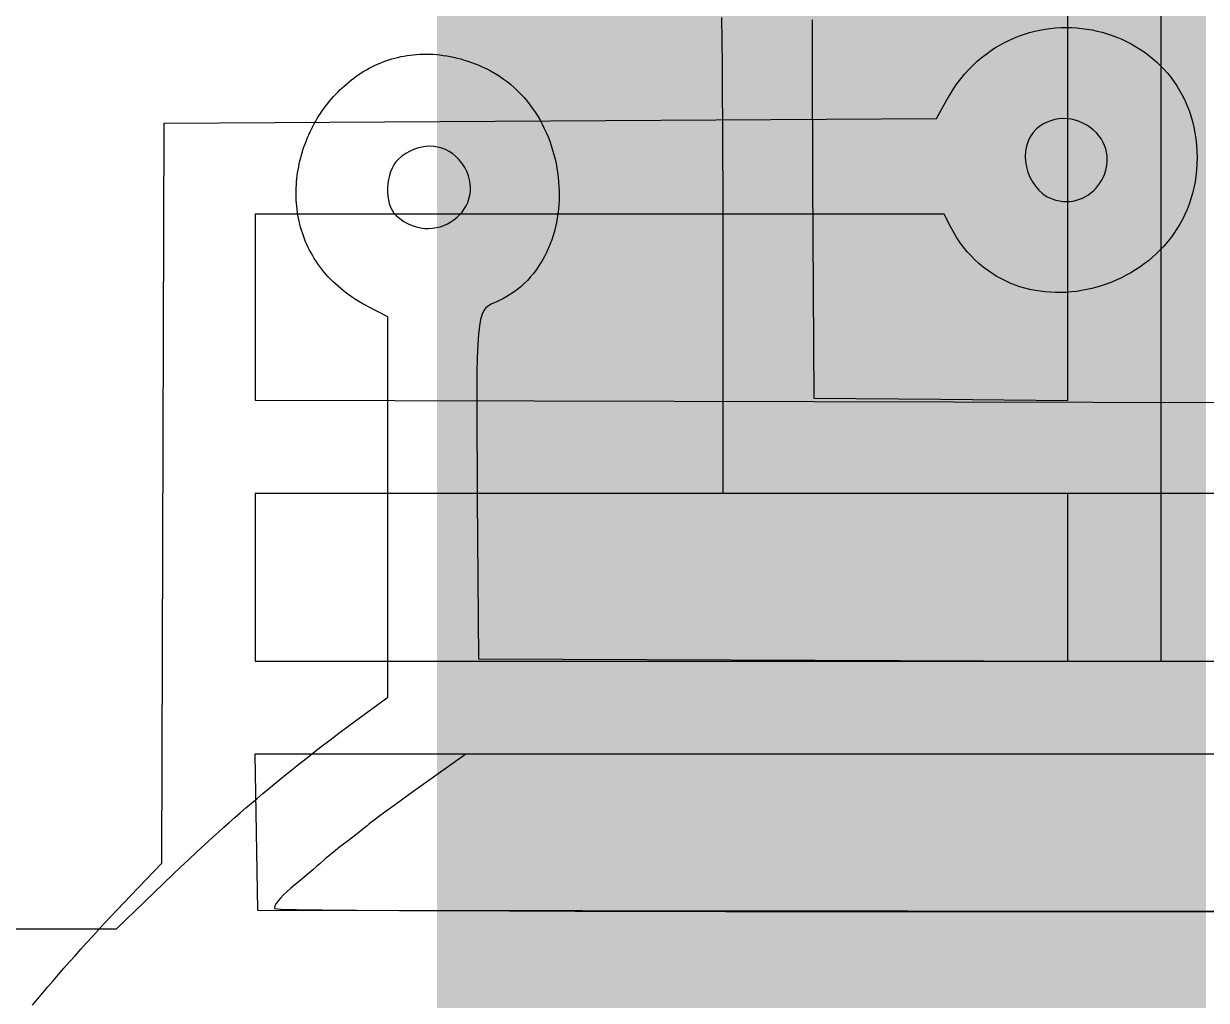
# Model space of a CAD drawing. Header units: inches. Extents: x -14 to 338, y 0 to 125.
# Drawn here: x 17.717 to 22.33, y 58.813 to 62.623 of the extents above; entities that cross this region are included whole.
import ezdxf

# ---------------------------------------------------------------- set-up
doc = ezdxf.new("R2010")
doc.units = ezdxf.units.IN
for name, color, linetype in [('Bottom Layer', 5, 'Continuous'), ('Bottom Overlay', 54, 'Continuous'), ('Top Overlay', 2, 'Continuous')]:
    doc.layers.add(name, color=color, linetype=linetype)

# ---------------------------------------------------------------- blocks, each defined once
blk = doc.blocks.new('IMPORTED_IMAGE_B_2')
at = {"layer": 'Bottom Overlay'}
for p, q in [((9.1644, -3.7075), (9.1644, -1.0034)), ((9.5277, -0.991), (9.5277, -4.7241)), ((7.8161, -2.3021), (7.8149, -2.2134)), ((8.1673, -2.2222), (8.1669, -2.3116)), ((7.8171, -2.4008), (7.8161, -2.3021)), ((8.1669, -2.3116), (8.167, -2.4178)), ((6.4607, -2.4009), (6.4715, -2.396)), ((6.4715, -2.396), (6.4825, -2.3912)), ((6.4825, -2.3912), (6.4936, -2.3868)), ((6.4936, -2.3868), (6.5048, -2.3827)), ((6.5048, -2.3827), (6.5162, -2.3788)), ((6.5162, -2.3788), (6.5278, -2.3752)), ((6.5278, -2.3752), (6.5394, -2.3719)), ((6.5394, -2.3719), (6.5512, -2.3689)), ((6.5512, -2.3689), (6.5631, -2.3662)), ((6.5631, -2.3662), (6.5752, -2.3638)), ((6.5752, -2.3638), (6.5873, -2.3618)), ((6.5873, -2.3618), (6.5996, -2.36)), ((6.5996, -2.36), (6.612, -2.3586)), ((6.612, -2.3586), (6.6245, -2.3575)), ((6.6245, -2.3575), (6.6371, -2.3567)), ((6.6371, -2.3567), (6.6499, -2.3563)), ((6.6499, -2.3563), (6.6627, -2.3562)), ((6.6627, -2.3562), (6.6757, -2.3564)), ((6.6757, -2.3564), (6.6887, -2.357)), ((6.6887, -2.357), (6.7018, -2.358)), ((6.7018, -2.358), (6.7151, -2.3594)), ((6.7151, -2.3594), (6.7284, -2.3611)), ((6.7284, -2.3611), (6.7419, -2.3631)), ((6.7419, -2.3631), (6.7554, -2.3656)), ((6.7554, -2.3656), (6.769, -2.3684)), ((6.769, -2.3684), (6.7827, -2.3717)), ((6.7827, -2.3717), (6.7965, -2.3753)), ((6.7965, -2.3753), (6.8104, -2.3793)), ((6.8104, -2.3793), (6.8243, -2.3837)), ((6.8243, -2.3837), (6.8383, -2.3886)), ((6.8383, -2.3886), (6.8524, -2.3938)), ((6.8524, -2.3938), (6.8666, -2.3995)), ((6.3795, -2.4497), (6.3891, -2.4428)), ((6.3891, -2.4428), (6.3988, -2.4361)), ((6.3988, -2.4361), (6.4087, -2.4296)), ((6.4087, -2.4296), (6.4188, -2.4234)), ((6.4188, -2.4234), (6.429, -2.4174)), ((6.429, -2.4174), (6.4394, -2.4117)), ((6.4394, -2.4117), (6.45, -2.4062)), ((6.45, -2.4062), (6.4607, -2.4009)), ((6.8666, -2.3995), (6.8808, -2.4056)), ((6.8808, -2.4056), (6.8982, -2.4137)), ((6.8982, -2.4137), (6.915, -2.4224)), ((6.915, -2.4224), (6.9313, -2.4317)), ((6.9313, -2.4317), (6.9471, -2.4416)), ((6.9471, -2.4416), (6.9624, -2.4521)), ((7.818, -2.5085), (7.8171, -2.4008)), ((8.167, -2.4178), (8.1675, -2.5424)), ((6.3254, -2.4958), (6.334, -2.4876)), ((6.334, -2.4876), (6.3427, -2.4796)), ((6.3427, -2.4796), (6.3517, -2.4718)), ((6.3517, -2.4718), (6.3608, -2.4642)), ((6.3608, -2.4642), (6.37, -2.4569)), ((6.37, -2.4569), (6.3795, -2.4497)), ((6.9624, -2.4521), (6.9772, -2.4631)), ((6.9772, -2.4631), (6.9914, -2.4746)), ((6.9914, -2.4746), (7.0052, -2.4867)), ((7.0052, -2.4867), (7.0184, -2.4992)), ((6.2853, -2.5394), (6.2929, -2.5304)), ((6.2929, -2.5304), (6.3008, -2.5214)), ((6.3008, -2.5214), (6.3088, -2.5127)), ((6.3088, -2.5127), (6.317, -2.5041)), ((6.317, -2.5041), (6.3254, -2.4958)), ((7.0184, -2.4992), (7.0312, -2.5121)), ((7.0312, -2.5121), (7.0434, -2.5256)), ((7.0434, -2.5256), (7.0551, -2.5394)), ((7.8188, -2.6241), (7.818, -2.5085)), ((6.2499, -2.5873), (6.2566, -2.5774)), ((6.2566, -2.5774), (6.2635, -2.5677)), ((6.2635, -2.5677), (6.2706, -2.5581)), ((6.2706, -2.5581), (6.2778, -2.5487)), ((6.2778, -2.5487), (6.2853, -2.5394)), ((7.0551, -2.5394), (7.0663, -2.5536)), ((7.0663, -2.5536), (7.077, -2.5682)), ((7.077, -2.5682), (7.0872, -2.5832)), ((7.0872, -2.5832), (7.0968, -2.5985)), ((8.1675, -2.5424), (8.1683, -2.687)), ((6.2197, -2.6386), (6.2253, -2.6281)), ((6.2253, -2.6281), (6.2312, -2.6177)), ((6.2312, -2.6177), (6.2372, -2.6074)), ((6.2372, -2.6074), (6.2435, -2.5973)), ((6.2435, -2.5973), (6.2499, -2.5873)), ((7.0968, -2.5985), (7.1059, -2.6141)), ((7.1059, -2.6141), (7.1145, -2.63)), ((7.8193, -2.7465), (7.8188, -2.6241)), ((6.1993, -2.6817), (6.2041, -2.6708)), ((6.2041, -2.6708), (6.2091, -2.6599)), ((6.2091, -2.6599), (6.2143, -2.6492)), ((6.2143, -2.6492), (6.2197, -2.6386)), ((7.1145, -2.63), (7.1226, -2.6462)), ((7.1226, -2.6462), (7.1301, -2.6627)), ((7.1301, -2.6627), (7.1372, -2.6793)), ((6.1826, -2.7264), (6.1864, -2.7151)), ((6.1864, -2.7151), (6.1905, -2.7039)), ((6.1905, -2.7039), (6.1948, -2.6928)), ((6.1948, -2.6928), (6.1993, -2.6817)), ((6.6443, -2.7189), (6.6283, -2.7229)), ((6.6604, -2.7166), (6.6443, -2.7189)), ((6.6443, -2.7189), (6.6443, -2.7189)), ((6.6763, -2.7158), (6.6604, -2.7166)), ((6.6604, -2.7166), (6.6604, -2.7166)), ((6.6922, -2.7167), (6.6763, -2.7158)), ((6.6763, -2.7158), (6.6763, -2.7158)), ((6.7077, -2.7192), (6.6922, -2.7167)), ((6.6922, -2.7167), (6.6922, -2.7167)), ((6.7229, -2.7233), (6.7077, -2.7192)), ((6.7077, -2.7192), (6.7077, -2.7192)), ((7.1372, -2.6793), (7.1437, -2.6962)), ((7.1437, -2.6962), (7.1496, -2.7133)), ((7.1496, -2.7133), (7.1551, -2.7306)), ((8.1683, -2.687), (8.1693, -2.8531)), ((6.1696, -2.7723), (6.1725, -2.7607)), ((6.1725, -2.7607), (6.1756, -2.7492)), ((6.1756, -2.7492), (6.179, -2.7378)), ((6.179, -2.7378), (6.1826, -2.7264)), ((6.5531, -2.7668), (6.544, -2.7767)), ((6.5672, -2.7548), (6.5531, -2.7668)), ((6.5531, -2.7668), (6.5531, -2.7668)), ((6.5818, -2.7444), (6.5672, -2.7548)), ((6.5672, -2.7548), (6.5672, -2.7548)), ((6.597, -2.7356), (6.5818, -2.7444)), ((6.5818, -2.7444), (6.5818, -2.7444)), ((6.6125, -2.7284), (6.597, -2.7356)), ((6.597, -2.7356), (6.597, -2.7356)), ((6.6283, -2.7229), (6.6125, -2.7284)), ((6.6125, -2.7284), (6.6125, -2.7284)), ((6.6283, -2.7229), (6.6283, -2.7229)), ((6.7377, -2.729), (6.7229, -2.7233)), ((6.7229, -2.7233), (6.7229, -2.7233)), ((6.7518, -2.7363), (6.7377, -2.729)), ((6.7377, -2.729), (6.7377, -2.729)), ((6.7652, -2.7452), (6.7518, -2.7363)), ((6.7518, -2.7363), (6.7518, -2.7363)), ((6.7778, -2.7557), (6.7652, -2.7452)), ((6.7652, -2.7452), (6.7652, -2.7452)), ((6.7895, -2.7678), (6.7778, -2.7557)), ((6.7778, -2.7557), (6.7778, -2.7557)), ((6.8018, -2.7833), (6.7895, -2.7678)), ((6.7895, -2.7678), (6.7895, -2.7678)), ((7.1551, -2.7306), (7.16, -2.748)), ((7.16, -2.748), (7.1644, -2.7655)), ((7.1644, -2.7655), (7.1683, -2.7832)), ((7.8197, -2.8747), (7.8193, -2.7465)), ((6.1605, -2.819), (6.1624, -2.8072)), ((6.1624, -2.8072), (6.1646, -2.7955)), ((6.1646, -2.7955), (6.167, -2.7839)), ((6.167, -2.7839), (6.1696, -2.7723)), ((6.5289, -2.8012), (6.5231, -2.8152)), ((6.5359, -2.7883), (6.5289, -2.8012)), ((6.5289, -2.8012), (6.5289, -2.8012)), ((6.544, -2.7767), (6.5359, -2.7883)), ((6.5359, -2.7883), (6.5359, -2.7883)), ((6.544, -2.7767), (6.544, -2.7767)), ((6.8121, -2.799), (6.8018, -2.7833)), ((6.8018, -2.7833), (6.8018, -2.7833)), ((6.8203, -2.8148), (6.8121, -2.799)), ((6.8121, -2.799), (6.8121, -2.799)), ((7.1683, -2.7832), (7.1716, -2.8009)), ((7.1716, -2.8009), (7.1744, -2.8187)), ((6.1555, -2.8662), (6.1564, -2.8544)), ((6.1564, -2.8544), (6.1575, -2.8426)), ((6.1575, -2.8426), (6.1589, -2.8308)), ((6.1589, -2.8308), (6.1605, -2.819)), ((6.5148, -2.8457), (6.5124, -2.8617)), ((6.5184, -2.8301), (6.5148, -2.8457)), ((6.5148, -2.8457), (6.5148, -2.8457)), ((6.5231, -2.8152), (6.5184, -2.8301)), ((6.5184, -2.8301), (6.5184, -2.8301)), ((6.5231, -2.8152), (6.5231, -2.8152)), ((6.8267, -2.8305), (6.8203, -2.8148)), ((6.8203, -2.8148), (6.8203, -2.8148)), ((6.8312, -2.8462), (6.8267, -2.8305)), ((6.8267, -2.8305), (6.8267, -2.8305)), ((6.8339, -2.8617), (6.8312, -2.8462)), ((6.8312, -2.8462), (6.8312, -2.8462)), ((7.1744, -2.8187), (7.1766, -2.8366)), ((7.1766, -2.8366), (7.1784, -2.8545)), ((7.1784, -2.8545), (7.1795, -2.8724)), ((8.1693, -2.8531), (8.1744, -3.6978)), ((6.1545, -2.89), (6.1549, -2.8781)), ((6.1545, -2.9018), (6.1545, -2.89)), ((6.1547, -2.9137), (6.1545, -2.9018)), ((6.1549, -2.8781), (6.1555, -2.8662)), ((6.5112, -2.8779), (6.5111, -2.894)), ((6.5111, -2.894), (6.5111, -2.894)), ((6.5111, -2.894), (6.5122, -2.9098)), ((6.5124, -2.8617), (6.5112, -2.8779)), ((6.5112, -2.8779), (6.5112, -2.8779)), ((6.5124, -2.8617), (6.5124, -2.8617)), ((6.8323, -2.9067), (6.8344, -2.892)), ((6.8349, -2.877), (6.8339, -2.8617)), ((6.8339, -2.8617), (6.8339, -2.8617)), ((6.8344, -2.892), (6.8349, -2.877)), ((6.8344, -2.892), (6.8344, -2.892)), ((6.8349, -2.877), (6.8349, -2.877)), ((7.1795, -2.8724), (7.1802, -2.8902)), ((7.1802, -2.8902), (7.1803, -2.9081)), ((7.8199, -3.0076), (7.8197, -2.8747)), ((6.1551, -2.9256), (6.1547, -2.9137)), ((6.1559, -2.9374), (6.1551, -2.9256)), ((6.1569, -2.9492), (6.1559, -2.9374)), ((6.1582, -2.9611), (6.1569, -2.9492)), ((6.5122, -2.9098), (6.5122, -2.9098)), ((6.5122, -2.9098), (6.5145, -2.9251)), ((6.5145, -2.9251), (6.5145, -2.9251)), ((6.5145, -2.9251), (6.518, -2.9396)), ((6.518, -2.9396), (6.518, -2.9396)), ((6.518, -2.9396), (6.5227, -2.9531)), ((6.8102, -2.9604), (6.8176, -2.9479)), ((6.8176, -2.9479), (6.8238, -2.9347)), ((6.8176, -2.9479), (6.8176, -2.9479)), ((6.8238, -2.9347), (6.8287, -2.9209)), ((6.8238, -2.9347), (6.8238, -2.9347)), ((6.8287, -2.9209), (6.8323, -2.9067)), ((6.8287, -2.9209), (6.8287, -2.9209)), ((6.8323, -2.9067), (6.8323, -2.9067)), ((7.1789, -2.9436), (7.1774, -2.9612)), ((7.1799, -2.9259), (7.1789, -2.9436)), ((7.1803, -2.9081), (7.1799, -2.9259)), ((6.1598, -2.9728), (6.1582, -2.9611)), ((6.1617, -2.9846), (6.1598, -2.9728)), ((6.1638, -2.9963), (6.1617, -2.9846)), ((6.1663, -3.008), (6.1638, -2.9963)), ((6.5227, -2.9531), (6.5227, -2.9531)), ((6.5227, -2.9531), (6.5286, -2.9654)), ((6.5286, -2.9654), (6.5286, -2.9654)), ((6.5286, -2.9654), (6.5357, -2.9762)), ((6.5357, -2.9762), (6.5357, -2.9762)), ((6.5357, -2.9762), (6.5441, -2.9853)), ((6.5441, -2.9853), (6.5441, -2.9853)), ((6.5441, -2.9853), (6.5595, -2.9981)), ((6.5595, -2.9981), (6.5595, -2.9981)), ((6.5595, -2.9981), (6.5752, -3.0089)), ((6.77, -3.0029), (6.7814, -2.9936)), ((6.7814, -2.9936), (6.792, -2.9834)), ((6.7814, -2.9936), (6.7814, -2.9936)), ((6.792, -2.9834), (6.8016, -2.9723)), ((6.792, -2.9834), (6.792, -2.9834)), ((6.8016, -2.9723), (6.8102, -2.9604)), ((6.8016, -2.9723), (6.8016, -2.9723)), ((6.8102, -2.9604), (6.8102, -2.9604)), ((7.1728, -2.9961), (7.1696, -3.0133)), ((7.1753, -2.9787), (7.1728, -2.9961)), ((7.1774, -2.9612), (7.1753, -2.9787)), ((6.169, -3.0196), (6.1663, -3.008)), ((6.172, -3.0312), (6.169, -3.0196)), ((6.1754, -3.0427), (6.172, -3.0312)), ((6.179, -3.0541), (6.1754, -3.0427)), ((6.5752, -3.0089), (6.5752, -3.0089)), ((6.5752, -3.0089), (6.5912, -3.0179)), ((6.5912, -3.0179), (6.5912, -3.0179)), ((6.5912, -3.0179), (6.6072, -3.025)), ((6.6072, -3.025), (6.6072, -3.025)), ((6.6072, -3.025), (6.6233, -3.0303)), ((6.6233, -3.0303), (6.6233, -3.0303)), ((6.6233, -3.0303), (6.6394, -3.034)), ((6.6394, -3.034), (6.6394, -3.034)), ((6.6394, -3.034), (6.6554, -3.0361)), ((6.6554, -3.0361), (6.6554, -3.0361)), ((6.6554, -3.0361), (6.6712, -3.0366)), ((6.6712, -3.0366), (6.6867, -3.0357)), ((6.6712, -3.0366), (6.6712, -3.0366)), ((6.6867, -3.0357), (6.7019, -3.0333)), ((6.6867, -3.0357), (6.6867, -3.0357)), ((6.7019, -3.0333), (6.7167, -3.0296)), ((6.7019, -3.0333), (6.7019, -3.0333)), ((6.7167, -3.0296), (6.731, -3.0247)), ((6.7167, -3.0296), (6.7167, -3.0296)), ((6.731, -3.0247), (6.7446, -3.0185)), ((6.731, -3.0247), (6.731, -3.0247)), ((6.7446, -3.0185), (6.7577, -3.0112)), ((6.7446, -3.0185), (6.7446, -3.0185)), ((6.7577, -3.0112), (6.77, -3.0029)), ((6.7577, -3.0112), (6.7577, -3.0112)), ((6.77, -3.0029), (6.77, -3.0029)), ((7.1659, -3.0304), (7.1617, -3.0472)), ((7.1696, -3.0133), (7.1659, -3.0304)), ((7.8202, -4.0702), (7.8199, -3.0076)), ((6.1829, -3.0655), (6.179, -3.0541)), ((6.1872, -3.0768), (6.1829, -3.0655)), ((6.1917, -3.0881), (6.1872, -3.0768)), ((6.1966, -3.0992), (6.1917, -3.0881)), ((7.1516, -3.0802), (7.1457, -3.0964)), ((7.1569, -3.0639), (7.1516, -3.0802)), ((7.1617, -3.0472), (7.1569, -3.0639)), ((6.2017, -3.1103), (6.1966, -3.0992)), ((6.2072, -3.1212), (6.2017, -3.1103)), ((6.213, -3.1321), (6.2072, -3.1212)), ((6.2191, -3.1429), (6.213, -3.1321)), ((7.1323, -3.1278), (7.1248, -3.143)), ((7.1393, -3.1122), (7.1323, -3.1278)), ((7.1457, -3.0964), (7.1393, -3.1122)), ((6.2255, -3.1535), (6.2191, -3.1429)), ((6.2323, -3.1641), (6.2255, -3.1535)), ((6.2393, -3.1745), (6.2323, -3.1641)), ((6.2467, -3.1848), (6.2393, -3.1745)), ((7.108, -3.1724), (7.0988, -3.1865)), ((7.1167, -3.1579), (7.108, -3.1724)), ((7.1248, -3.143), (7.1167, -3.1579)), ((6.2545, -3.1949), (6.2467, -3.1848)), ((6.2625, -3.205), (6.2545, -3.1949)), ((6.271, -3.2149), (6.2625, -3.205)), ((6.2797, -3.2246), (6.271, -3.2149)), ((6.2888, -3.2342), (6.2797, -3.2246)), ((7.0679, -3.2265), (7.0564, -3.2389)), ((7.0787, -3.2136), (7.0679, -3.2265)), ((7.0891, -3.2003), (7.0787, -3.2136)), ((7.0988, -3.1865), (7.0891, -3.2003)), ((6.2982, -3.2437), (6.2888, -3.2342)), ((6.308, -3.253), (6.2982, -3.2437)), ((6.3181, -3.2621), (6.308, -3.253)), ((6.3285, -3.2711), (6.3181, -3.2621)), ((6.3394, -3.2798), (6.3285, -3.2711)), ((7.0187, -3.2731), (7.0051, -3.2834)), ((7.0319, -3.2622), (7.0187, -3.2731)), ((7.0444, -3.2508), (7.0319, -3.2622)), ((7.0564, -3.2389), (7.0444, -3.2508)), ((6.3505, -3.2884), (6.3394, -3.2798)), ((6.362, -3.2969), (6.3505, -3.2884)), ((6.3739, -3.3051), (6.362, -3.2969)), ((6.3862, -3.3131), (6.3739, -3.3051)), ((6.3988, -3.321), (6.3862, -3.3131)), ((6.4118, -3.3286), (6.3988, -3.321)), ((6.9446, -3.3189), (6.9155, -3.3318)), ((6.9606, -3.311), (6.9446, -3.3189)), ((6.976, -3.3024), (6.9606, -3.311)), ((6.9908, -3.2932), (6.976, -3.3024)), ((7.0051, -3.2834), (6.9908, -3.2932)), ((6.4251, -3.336), (6.4118, -3.3286)), ((6.4388, -3.3432), (6.4251, -3.336)), ((6.5123, -3.3806), (6.4388, -3.3432)), ((6.8866, -3.3568), (6.8796, -3.3714)), ((6.8948, -3.346), (6.8866, -3.3568)), ((6.9044, -3.338), (6.8948, -3.346)), ((6.9155, -3.3318), (6.9044, -3.338)), ((6.5123, -4.8645), (6.5123, -3.3806)), ((6.8739, -3.391), (6.8692, -3.4165)), ((6.8796, -3.3714), (6.8739, -3.391)), ((6.8655, -3.449), (6.8628, -3.4896)), ((6.8692, -3.4165), (6.8655, -3.449)), ((6.8628, -3.4896), (6.8609, -3.5393)), ((6.8609, -3.5393), (6.8597, -3.5992)), ((6.8597, -3.5992), (6.8591, -3.6703)), ((6.8591, -3.6703), (6.859, -3.7538)), ((8.1744, -3.6978), (8.6694, -3.7026)), ((8.6694, -3.7026), (9.1644, -3.7075)), ((6.859, -3.7538), (6.8594, -3.8505)), ((6.8594, -3.8505), (6.8602, -3.9617)), ((6.8602, -3.9617), (6.8612, -4.0884)), ((6.8612, -4.0884), (6.8665, -4.7151)), ((9.1644, -4.0702), (7.8202, -4.0702)), ((9.1644, -4.7244), (9.1644, -4.0702)), ((6.8665, -4.7151), (9.1644, -4.7244)), ((9.5277, -4.7241), (13.9963, -4.7241)), ((6.3806, -4.9615), (6.5123, -4.8645)), ((6.3212, -5.0057), (6.3567, -4.9791)), ((6.3567, -4.9791), (6.3806, -4.9615)), ((6.286, -5.0324), (6.3212, -5.0057)), ((6.2278, -5.0771), (6.251, -5.0592)), ((6.251, -5.0592), (6.286, -5.0324)), ((6.159, -5.1312), (6.1818, -5.1131)), ((6.1818, -5.1131), (6.2048, -5.0951)), ((6.2048, -5.0951), (6.2278, -5.0771)), ((6.8163, -5.0874), (6.6325, -5.2186)), ((13.9972, -5.0874), (6.8163, -5.0874)), ((6.8163, -5.0874), (6.8163, -5.0874)), ((6.1137, -5.1677), (6.1363, -5.1494)), ((6.1363, -5.1494), (6.159, -5.1312)), ((6.0466, -5.2227), (6.0689, -5.2043)), ((6.0689, -5.2043), (6.0912, -5.1859)), ((6.0912, -5.1859), (6.1137, -5.1677)), ((6.0024, -5.2598), (6.0245, -5.2412)), ((6.0245, -5.2412), (6.0466, -5.2227)), ((6.5954, -5.2452), (6.5604, -5.2703)), ((6.6325, -5.2186), (6.5954, -5.2452)), ((6.5954, -5.2452), (6.5954, -5.2452)), ((6.6325, -5.2186), (6.6325, -5.2186)), ((5.9369, -5.3158), (5.9587, -5.2971)), ((5.9587, -5.2971), (5.9805, -5.2784)), ((5.9805, -5.2784), (6.0024, -5.2598)), ((6.5283, -5.2935), (6.5, -5.3141)), ((6.5604, -5.2703), (6.5283, -5.2935)), ((6.5283, -5.2935), (6.5283, -5.2935)), ((6.5604, -5.2703), (6.5604, -5.2703)), ((5.8938, -5.3535), (5.9153, -5.3346)), ((5.9153, -5.3346), (5.9369, -5.3158)), ((6.4576, -5.3454), (6.4452, -5.3549)), ((6.4762, -5.3316), (6.4576, -5.3454)), ((6.4576, -5.3454), (6.4576, -5.3454)), ((6.5, -5.3141), (6.4762, -5.3316)), ((6.4762, -5.3316), (6.4762, -5.3316)), ((6.5, -5.3141), (6.5, -5.3141)), ((5.8299, -5.4106), (5.8511, -5.3915)), ((5.8511, -5.3915), (5.8724, -5.3725)), ((5.8724, -5.3725), (5.8938, -5.3535)), ((6.4145, -5.3804), (6.3923, -5.3977)), ((6.431, -5.367), (6.4145, -5.3804)), ((6.4145, -5.3804), (6.4145, -5.3804)), ((6.4396, -5.3595), (6.431, -5.367)), ((6.431, -5.367), (6.431, -5.367)), ((6.4452, -5.3549), (6.4396, -5.3595)), ((6.4396, -5.3595), (6.4396, -5.3595)), ((6.4452, -5.3549), (6.4452, -5.3549)), ((5.7668, -5.4684), (5.7982, -5.4394)), ((5.7982, -5.4394), (5.8299, -5.4106)), ((6.3387, -5.4387), (6.3237, -5.4506)), ((6.3532, -5.4274), (6.3387, -5.4387)), ((6.3387, -5.4387), (6.3387, -5.4387)), ((6.3923, -5.3977), (6.3532, -5.4274)), ((6.3532, -5.4274), (6.3532, -5.4274)), ((6.3923, -5.3977), (6.3923, -5.3977)), ((5.7356, -5.4975), (5.7668, -5.4684)), ((6.2806, -5.4857), (6.2684, -5.4961)), ((6.2942, -5.4745), (6.2806, -5.4857)), ((6.2806, -5.4857), (6.2806, -5.4857)), ((6.3087, -5.4626), (6.2942, -5.4745)), ((6.2942, -5.4745), (6.2942, -5.4745)), ((6.3237, -5.4506), (6.3087, -5.4626)), ((6.3087, -5.4626), (6.3087, -5.4626)), ((6.3237, -5.4506), (6.3237, -5.4506)), ((5.6739, -5.5563), (5.7046, -5.5268)), ((5.7046, -5.5268), (5.7356, -5.4975)), ((6.2341, -5.526), (6.2192, -5.5388)), ((6.2472, -5.5146), (6.2341, -5.526)), ((6.2341, -5.526), (6.2341, -5.526)), ((6.2684, -5.4961), (6.2472, -5.5146)), ((6.2472, -5.5146), (6.2472, -5.5146)), ((6.2684, -5.4961), (6.2684, -5.4961)), ((5.4536, -5.7686), (5.6739, -5.5563)), ((6.1684, -5.5818), (6.1511, -5.5963)), ((6.1858, -5.5671), (6.1684, -5.5818)), ((6.1684, -5.5818), (6.1684, -5.5818)), ((6.203, -5.5527), (6.1858, -5.5671)), ((6.1858, -5.5671), (6.1858, -5.5671)), ((6.2192, -5.5388), (6.203, -5.5527)), ((6.203, -5.5527), (6.203, -5.5527)), ((6.2192, -5.5388), (6.2192, -5.5388)), ((6.1192, -5.6233), (6.1055, -5.6362)), ((6.1345, -5.61), (6.1192, -5.6233)), ((6.1192, -5.6233), (6.1192, -5.6233)), ((6.1511, -5.5963), (6.1345, -5.61)), ((6.1345, -5.61), (6.1345, -5.61)), ((6.1511, -5.5963), (6.1511, -5.5963)), ((6.0767, -5.6702), (6.0721, -5.6787)), ((6.084, -5.66), (6.0767, -5.6702)), ((6.0767, -5.6702), (6.0767, -5.6702)), ((6.0936, -5.6486), (6.084, -5.66)), ((6.084, -5.66), (6.084, -5.66)), ((6.1055, -5.6362), (6.0936, -5.6486)), ((6.0936, -5.6486), (6.0936, -5.6486)), ((6.1055, -5.6362), (6.1055, -5.6362)), ((6.0721, -5.6787), (6.0704, -5.6854)), ((6.0704, -5.6854), (6.0704, -5.6854)), ((6.0704, -5.6854), (6.0719, -5.6898)), ((6.0719, -5.6898), (6.0719, -5.6898)), ((6.0719, -5.6898), (6.094, -5.6913)), ((6.0721, -5.6787), (6.0721, -5.6787)), ((6.094, -5.6913), (6.094, -5.6913)), ((6.094, -5.6913), (6.1556, -5.6928)), ((6.1556, -5.6928), (6.1556, -5.6928)), ((6.1556, -5.6928), (6.2548, -5.6941)), ((6.2548, -5.6941), (6.2548, -5.6941)), ((6.2548, -5.6941), (6.3895, -5.6954)), ((6.3895, -5.6954), (6.3895, -5.6954)), ((6.3895, -5.6954), (6.5578, -5.6965)), ((6.5578, -5.6965), (6.5578, -5.6965)), ((6.5578, -5.6965), (6.7575, -5.6976)), ((6.7575, -5.6976), (6.7575, -5.6976)), ((6.7575, -5.6976), (6.9866, -5.6985)), ((6.9866, -5.6985), (6.9866, -5.6985)), ((6.9866, -5.6985), (7.2431, -5.6993)), ((7.2431, -5.6993), (7.2431, -5.6993)), ((7.2431, -5.6993), (7.5249, -5.6999)), ((7.5249, -5.6999), (7.5249, -5.6999)), ((7.5249, -5.6999), (7.8301, -5.7005)), ((7.8301, -5.7005), (7.8301, -5.7005)), ((7.8301, -5.7005), (8.1566, -5.7009)), ((8.1566, -5.7009), (8.1566, -5.7009)), ((8.1566, -5.7009), (8.5023, -5.7011)), ((8.5023, -5.7011), (8.5023, -5.7011)), ((8.5023, -5.7011), (8.8653, -5.7012)), ((8.8653, -5.7012), (8.8653, -5.7012)), ((8.8653, -5.7012), (9.2435, -5.7012)), ((9.2435, -5.7012), (9.6348, -5.7009)), ((9.2435, -5.7012), (9.2435, -5.7012)), ((9.6348, -5.7009), (10.0373, -5.7005)), ((9.6348, -5.7009), (9.6348, -5.7009)), ((2.634, -5.7686), (5.4536, -5.7686))]:
    blk.add_line(p, q, dxfattribs=at)
blk = doc.blocks.new('IMPORTED_IMAGE_B_3')
at = {"layer": 'Top Overlay'}
for p, q in [((9.0557, -2.2626), (9.076, -2.259)), ((9.076, -2.259), (9.0964, -2.2562)), ((9.0964, -2.2562), (9.1169, -2.2542)), ((9.1169, -2.2542), (9.1374, -2.253)), ((9.1374, -2.253), (9.1578, -2.2526)), ((9.1578, -2.2526), (9.1783, -2.2529)), ((9.1783, -2.2529), (9.1986, -2.2541)), ((9.1986, -2.2541), (9.2189, -2.256)), ((9.2189, -2.256), (9.2391, -2.2586)), ((9.2391, -2.2586), (9.2591, -2.2621)), ((8.9176, -2.3109), (8.9367, -2.3015)), ((8.9367, -2.3015), (8.956, -2.2929)), ((8.956, -2.2929), (8.9756, -2.2852)), ((8.9756, -2.2852), (8.9954, -2.2783)), ((8.9954, -2.2783), (9.0154, -2.2722)), ((9.0154, -2.2722), (9.0355, -2.267)), ((9.0355, -2.267), (9.0557, -2.2626)), ((9.2591, -2.2621), (9.279, -2.2663)), ((9.279, -2.2663), (9.2987, -2.2712)), ((9.2987, -2.2712), (9.3181, -2.2768)), ((9.3181, -2.2768), (9.3373, -2.2832)), ((9.3373, -2.2832), (9.3563, -2.2904)), ((9.3563, -2.2904), (9.3749, -2.2982)), ((9.3749, -2.2982), (9.3932, -2.3068)), ((8.8444, -2.3572), (8.8622, -2.3443)), ((8.8622, -2.3443), (8.8803, -2.3323)), ((8.8803, -2.3323), (8.8988, -2.3212)), ((8.8988, -2.3212), (8.9176, -2.3109)), ((9.3932, -2.3068), (9.4112, -2.316)), ((9.4112, -2.316), (9.4288, -2.326)), ((9.4288, -2.326), (9.446, -2.3367)), ((9.446, -2.3367), (9.4627, -2.348)), ((9.4627, -2.348), (9.479, -2.3601)), ((8.7935, -2.4011), (8.81, -2.3855)), ((8.81, -2.3855), (8.827, -2.3709)), ((8.827, -2.3709), (8.8444, -2.3572)), ((9.479, -2.3601), (9.4949, -2.3728)), ((9.4949, -2.3728), (9.5102, -2.3862)), ((9.5102, -2.3862), (9.5249, -2.4002)), ((8.7468, -2.4531), (8.7618, -2.4348)), ((8.7618, -2.4348), (8.7774, -2.4175)), ((8.7774, -2.4175), (8.7935, -2.4011)), ((9.5249, -2.4002), (9.5391, -2.4149)), ((9.5391, -2.4149), (9.5528, -2.4303)), ((9.5528, -2.4303), (9.5658, -2.4463)), ((8.7184, -2.4923), (8.7323, -2.4722)), ((8.7323, -2.4722), (8.7468, -2.4531)), ((9.5658, -2.4463), (9.5781, -2.463)), ((9.5781, -2.463), (9.5898, -2.4803)), ((9.5898, -2.4803), (9.6008, -2.4982)), ((8.6522, -2.6079), (8.6924, -2.5352)), ((8.6924, -2.5352), (8.7051, -2.5133)), ((8.7051, -2.5133), (8.7184, -2.4923)), ((9.6008, -2.4982), (9.6111, -2.5167)), ((9.6111, -2.5167), (9.6206, -2.5359)), ((9.6206, -2.5359), (9.6294, -2.5557)), ((9.6294, -2.5557), (9.6373, -2.576)), ((9.6373, -2.576), (9.6444, -2.597)), ((5.6307, -5.5118), (5.64, -2.6261)), ((5.64, -2.6261), (8.6522, -2.6079)), ((9.0693, -2.6288), (9.0555, -2.6376)), ((9.0837, -2.6216), (9.0693, -2.6288)), ((9.0693, -2.6288), (9.0693, -2.6288)), ((9.0987, -2.6159), (9.0837, -2.6216)), ((9.0837, -2.6216), (9.0837, -2.6216)), ((9.1141, -2.6117), (9.0987, -2.6159)), ((9.0987, -2.6159), (9.0987, -2.6159)), ((9.1297, -2.6091), (9.1141, -2.6117)), ((9.1141, -2.6117), (9.1141, -2.6117)), ((9.1456, -2.608), (9.1297, -2.6091)), ((9.1297, -2.6091), (9.1297, -2.6091)), ((9.1615, -2.6084), (9.1456, -2.608)), ((9.1456, -2.608), (9.1456, -2.608)), ((9.1774, -2.6104), (9.1615, -2.6084)), ((9.1615, -2.6084), (9.1615, -2.6084)), ((9.1932, -2.6138), (9.1774, -2.6104)), ((9.1774, -2.6104), (9.1774, -2.6104)), ((9.2086, -2.6187), (9.1932, -2.6138)), ((9.1932, -2.6138), (9.1932, -2.6138)), ((9.2237, -2.6251), (9.2086, -2.6187)), ((9.2086, -2.6187), (9.2086, -2.6187)), ((9.2382, -2.6329), (9.2237, -2.6251)), ((9.2237, -2.6251), (9.2237, -2.6251)), ((9.6444, -2.597), (9.6507, -2.6186)), ((9.6507, -2.6186), (9.6561, -2.6407)), ((9.0288, -2.6623), (9.0178, -2.6785)), ((9.0425, -2.648), (9.0288, -2.6623)), ((9.0288, -2.6623), (9.0288, -2.6623)), ((9.0555, -2.6376), (9.0425, -2.648)), ((9.0425, -2.648), (9.0425, -2.648)), ((9.0555, -2.6376), (9.0555, -2.6376)), ((9.2522, -2.6422), (9.2382, -2.6329)), ((9.2382, -2.6329), (9.2382, -2.6329)), ((9.2653, -2.653), (9.2522, -2.6422)), ((9.2522, -2.6422), (9.2522, -2.6422)), ((9.2777, -2.6652), (9.2653, -2.653)), ((9.2653, -2.653), (9.2653, -2.653)), ((9.2873, -2.6767), (9.2777, -2.6652)), ((9.2777, -2.6652), (9.2777, -2.6652)), ((9.6561, -2.6407), (9.6606, -2.6635)), ((9.6606, -2.6635), (9.6641, -2.6868)), ((9.0034, -2.7151), (8.9999, -2.7349)), ((9.0093, -2.6962), (9.0034, -2.7151)), ((9.0034, -2.7151), (9.0034, -2.7151)), ((9.0178, -2.6785), (9.0093, -2.6962)), ((9.0093, -2.6962), (9.0093, -2.6962)), ((9.0178, -2.6785), (9.0178, -2.6785)), ((9.2956, -2.6886), (9.2873, -2.6767)), ((9.2873, -2.6767), (9.2873, -2.6767)), ((9.3025, -2.7008), (9.2956, -2.6886)), ((9.2956, -2.6886), (9.2956, -2.6886)), ((9.3082, -2.7132), (9.3025, -2.7008)), ((9.3025, -2.7008), (9.3025, -2.7008)), ((9.3126, -2.7258), (9.3082, -2.7132)), ((9.3082, -2.7132), (9.3082, -2.7132)), ((9.6641, -2.6868), (9.6667, -2.7107)), ((9.6667, -2.7107), (9.6683, -2.7351)), ((8.9999, -2.7349), (8.9988, -2.7552)), ((8.9988, -2.7552), (8.9988, -2.7552)), ((8.9988, -2.7552), (9, -2.7758)), ((8.9999, -2.7349), (8.9999, -2.7349)), ((9.3157, -2.7386), (9.3126, -2.7258)), ((9.3126, -2.7258), (9.3126, -2.7258)), ((9.3177, -2.7514), (9.3157, -2.7386)), ((9.3157, -2.7386), (9.3157, -2.7386)), ((9.3186, -2.7643), (9.3177, -2.7514)), ((9.3177, -2.7514), (9.3177, -2.7514)), ((9.3183, -2.777), (9.3186, -2.7643)), ((9.3186, -2.7643), (9.3186, -2.7643)), ((9.6683, -2.7351), (9.6689, -2.7601)), ((9.6689, -2.7601), (9.6684, -2.7845)), ((9, -2.7758), (9, -2.7758)), ((9, -2.7758), (9.0034, -2.7964)), ((9.0034, -2.7964), (9.0034, -2.7964)), ((9.0034, -2.7964), (9.009, -2.8166)), ((9.3114, -2.8145), (9.3147, -2.8022)), ((9.3147, -2.8022), (9.317, -2.7897)), ((9.3147, -2.8022), (9.3147, -2.8022)), ((9.317, -2.7897), (9.3183, -2.777)), ((9.317, -2.7897), (9.317, -2.7897)), ((9.3183, -2.777), (9.3183, -2.777)), ((9.6669, -2.8085), (9.6644, -2.8319)), ((9.6684, -2.7845), (9.6669, -2.8085)), ((9.009, -2.8166), (9.009, -2.8166)), ((9.009, -2.8166), (9.0167, -2.8361)), ((9.0167, -2.8361), (9.0167, -2.8361)), ((9.0167, -2.8361), (9.0264, -2.8546)), ((9.0264, -2.8546), (9.0264, -2.8546)), ((9.0264, -2.8546), (9.0381, -2.8718)), ((9.2818, -2.8704), (9.2893, -2.8602)), ((9.2893, -2.8602), (9.2961, -2.8494)), ((9.2893, -2.8602), (9.2893, -2.8602)), ((9.2961, -2.8494), (9.3021, -2.8381)), ((9.2961, -2.8494), (9.2961, -2.8494)), ((9.3021, -2.8381), (9.3072, -2.8265)), ((9.3021, -2.8381), (9.3021, -2.8381)), ((9.3072, -2.8265), (9.3114, -2.8145)), ((9.3072, -2.8265), (9.3072, -2.8265)), ((9.3114, -2.8145), (9.3114, -2.8145)), ((9.661, -2.8549), (9.6565, -2.8774)), ((9.6644, -2.8319), (9.661, -2.8549)), ((9.0381, -2.8718), (9.0381, -2.8718)), ((9.0381, -2.8718), (9.0517, -2.8874)), ((9.0517, -2.8874), (9.0517, -2.8874)), ((9.0517, -2.8874), (9.0671, -2.901)), ((9.0671, -2.901), (9.0671, -2.901)), ((9.0671, -2.901), (9.0842, -2.9124)), ((9.2338, -2.9118), (9.2446, -2.905)), ((9.2446, -2.905), (9.2549, -2.8974)), ((9.2446, -2.905), (9.2446, -2.905)), ((9.2549, -2.8974), (9.2645, -2.8891)), ((9.2549, -2.8974), (9.2549, -2.8974)), ((9.2645, -2.8891), (9.2735, -2.8801)), ((9.2645, -2.8891), (9.2645, -2.8891)), ((9.2735, -2.8801), (9.2818, -2.8704)), ((9.2735, -2.8801), (9.2735, -2.8801)), ((9.2818, -2.8704), (9.2818, -2.8704)), ((9.6512, -2.8993), (9.6449, -2.9207)), ((9.6565, -2.8774), (9.6512, -2.8993)), ((9.0842, -2.9124), (9.0842, -2.9124)), ((9.0842, -2.9124), (9.1031, -2.9212)), ((9.1031, -2.9212), (9.1031, -2.9212)), ((9.1031, -2.9212), (9.1174, -2.9259)), ((9.1174, -2.9259), (9.1174, -2.9259)), ((9.1174, -2.9259), (9.1315, -2.9291)), ((9.1315, -2.9291), (9.1315, -2.9291)), ((9.1315, -2.9291), (9.1454, -2.9311)), ((9.1454, -2.9311), (9.1454, -2.9311)), ((9.1454, -2.9311), (9.1591, -2.9317)), ((9.1591, -2.9317), (9.1725, -2.9311)), ((9.1591, -2.9317), (9.1591, -2.9317)), ((9.1725, -2.9311), (9.1856, -2.9294)), ((9.1725, -2.9311), (9.1725, -2.9311)), ((9.1856, -2.9294), (9.1983, -2.9265)), ((9.1856, -2.9294), (9.1856, -2.9294)), ((9.1983, -2.9265), (9.2106, -2.9226)), ((9.1983, -2.9265), (9.1983, -2.9265)), ((9.2106, -2.9226), (9.2224, -2.9176)), ((9.2106, -2.9226), (9.2106, -2.9226)), ((9.2224, -2.9176), (9.2338, -2.9118)), ((9.2224, -2.9176), (9.2224, -2.9176)), ((9.2338, -2.9118), (9.2338, -2.9118)), ((9.6378, -2.9417), (9.6298, -2.962)), ((9.6449, -2.9207), (9.6378, -2.9417)), ((8.6818, -2.9803), (5.9943, -2.9803)), ((5.9943, -2.9803), (5.9943, -3.7067)), ((8.7083, -3.0316), (8.6818, -2.9803)), ((9.6211, -2.9819), (9.6115, -3.0011)), ((9.6298, -2.962), (9.6211, -2.9819)), ((8.7198, -3.0526), (8.7083, -3.0316)), ((9.5901, -3.038), (9.5784, -3.0556)), ((9.6012, -3.0199), (9.5901, -3.038)), ((9.6115, -3.0011), (9.6012, -3.0199)), ((8.732, -3.0727), (8.7198, -3.0526)), ((8.7448, -3.0919), (8.732, -3.0727)), ((9.5529, -3.0891), (9.5392, -3.1049)), ((9.5659, -3.0726), (9.5529, -3.0891)), ((9.5784, -3.0556), (9.5659, -3.0726)), ((8.7583, -3.11), (8.7448, -3.0919)), ((8.7724, -3.1273), (8.7583, -3.11)), ((8.787, -3.1436), (8.7724, -3.1273)), ((9.51, -3.1347), (9.4946, -3.1487)), ((9.5249, -3.1201), (9.51, -3.1347)), ((9.5392, -3.1049), (9.5249, -3.1201)), ((8.8022, -3.1589), (8.787, -3.1436)), ((8.8179, -3.1734), (8.8022, -3.1589)), ((8.8341, -3.1869), (8.8179, -3.1734)), ((9.4624, -3.1748), (9.4455, -3.1869)), ((9.4787, -3.1621), (9.4624, -3.1748)), ((9.4946, -3.1487), (9.4787, -3.1621)), ((8.8507, -3.1996), (8.8341, -3.1869)), ((8.8678, -3.2113), (8.8507, -3.1996)), ((8.8853, -3.2222), (8.8678, -3.2113)), ((8.9032, -3.2322), (8.8853, -3.2222)), ((9.3743, -3.2286), (9.3556, -3.2374)), ((9.3926, -3.2192), (9.3743, -3.2286)), ((9.4106, -3.2091), (9.3926, -3.2192)), ((9.4283, -3.1983), (9.4106, -3.2091)), ((9.4455, -3.1869), (9.4283, -3.1983)), ((8.9215, -3.2413), (8.9032, -3.2322)), ((8.94, -3.2496), (8.9215, -3.2413)), ((8.9589, -3.257), (8.94, -3.2496)), ((8.978, -3.2635), (8.9589, -3.257)), ((8.9974, -3.2692), (8.978, -3.2635)), ((9.0169, -3.2741), (8.9974, -3.2692)), ((9.0367, -3.2781), (9.0169, -3.2741)), ((9.2385, -3.2751), (9.2184, -3.2789)), ((9.2585, -3.2706), (9.2385, -3.2751)), ((9.2783, -3.2654), (9.2585, -3.2706)), ((9.2979, -3.2595), (9.2783, -3.2654)), ((9.3174, -3.2528), (9.2979, -3.2595)), ((9.3366, -3.2454), (9.3174, -3.2528)), ((9.3556, -3.2374), (9.3366, -3.2454)), ((9.0566, -3.2814), (9.0367, -3.2781)), ((9.0767, -3.2838), (9.0566, -3.2814)), ((9.0968, -3.2854), (9.0767, -3.2838)), ((9.1171, -3.2863), (9.0968, -3.2854)), ((9.1374, -3.2863), (9.1171, -3.2863)), ((9.1576, -3.2856), (9.1374, -3.2863)), ((9.1779, -3.2841), (9.1576, -3.2856)), ((9.1982, -3.2819), (9.1779, -3.2841)), ((9.2184, -3.2789), (9.1982, -3.2819)), ((5.9943, -3.7067), (10.2177, -3.716)), ((10.2281, -4.0702), (5.9943, -4.0702)), ((5.9943, -4.0702), (5.9943, -4.7241)), ((5.9943, -4.7241), (10.4629, -4.7241)), ((13.1743, -5.0874), (5.9934, -5.0874)), ((5.9934, -5.0874), (5.9934, -5.0874)), ((5.9934, -5.0874), (6.0034, -5.696)), ((5.508, -5.6402), (5.6307, -5.5118)), ((5.4569, -5.6941), (5.4822, -5.6673)), ((5.4822, -5.6673), (5.508, -5.6402)), ((5.432, -5.7205), (5.4569, -5.6941)), ((6.0034, -5.696), (6.0034, -5.696)), ((6.0034, -5.696), (9.9533, -5.7005)), ((5.3837, -5.7725), (5.4076, -5.7466)), ((5.4076, -5.7466), (5.432, -5.7205)), ((5.3371, -5.8234), (5.3602, -5.7981)), ((5.3602, -5.7981), (5.3837, -5.7725)), ((5.2921, -5.8734), (5.3144, -5.8485)), ((5.3144, -5.8485), (5.3371, -5.8234)), ((5.2486, -5.9225), (5.2702, -5.898)), ((5.2702, -5.898), (5.2921, -5.8734)), ((5.2066, -5.9709), (5.2274, -5.9468)), ((5.2274, -5.9468), (5.2486, -5.9225)), ((5.1659, -6.0187), (5.1861, -5.9949)), ((5.1861, -5.9949), (5.2066, -5.9709)), ((5.1264, -6.0661), (5.146, -6.0425)), ((5.146, -6.0425), (5.1659, -6.0187))]:
    blk.add_line(p, q, dxfattribs=at)

msp = doc.modelspace()

# ---------------------------------------------------------------- linework, layer by layer
at = {"layer": 'Bottom Layer', "const_width": 3}
msp.add_lwpolyline([(20.8291, 46.4891), (20.8291, 71.8713)], dxfattribs=at)

# ---------------------------------------------------------------- block references
for name in ['IMPORTED_IMAGE_B_2', 'IMPORTED_IMAGE_B_3']:
    msp.add_blockref(name, (12.6249, 64.8609))

doc.saveas('drawing.dxf')
